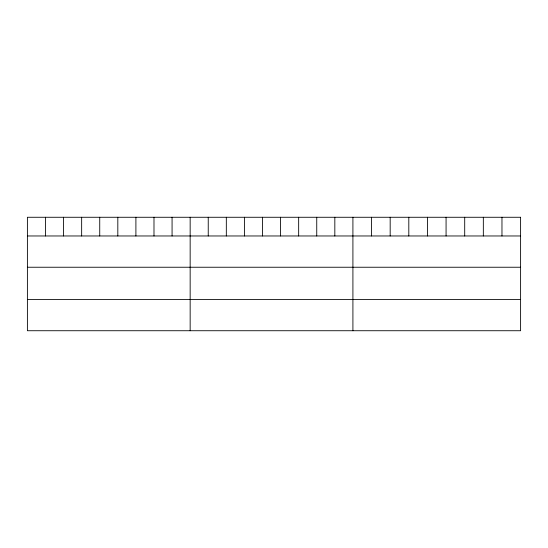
<?xml version="1.0" encoding="UTF-8"?>
<svg xmlns="http://www.w3.org/2000/svg" width="548" height="548" viewBox="0 0 548 548"><rect width="100%" height="100%" fill="white"/><g stroke="black" fill="none" stroke-linecap="round" stroke-linejoin="round"><path stroke-width="0.82" d="M27.4 235.969L520.6 235.969M27.4 267.239L520.6 267.239M27.4 299.461L520.6 299.461M501.968 217.268L501.968 235.969M483.336 217.268L483.336 235.969M464.704 217.268L464.704 235.969M446.072 217.268L446.072 235.969M427.44 217.268L427.44 235.969M408.808 217.268L408.808 235.969M390.176 217.268L390.176 235.969M371.544 217.268L371.544 235.969M352.912 217.268L352.912 330.732M334.828 217.268L334.828 235.969M316.744 217.268L316.744 235.969M298.66 217.268L298.66 235.969M280.576 217.268L280.576 235.969M262.492 217.268L262.492 235.969M244.408 217.268L244.408 235.969M226.324 217.268L226.324 235.969M208.24 217.268L208.24 235.969M190.156 217.268L190.156 330.732M172.072 217.268L172.072 235.969M153.988 217.268L153.988 235.969M135.904 217.268L135.904 235.969M117.82 217.268L117.82 235.969M99.736 217.268L99.736 235.969M81.652 217.268L81.652 235.969M63.568 217.268L63.568 235.969M45.484 217.268L45.484 235.969M520.6 217.268L27.4 217.268L27.4 330.732L520.6 330.732L520.6 217.268"/></g></svg>
